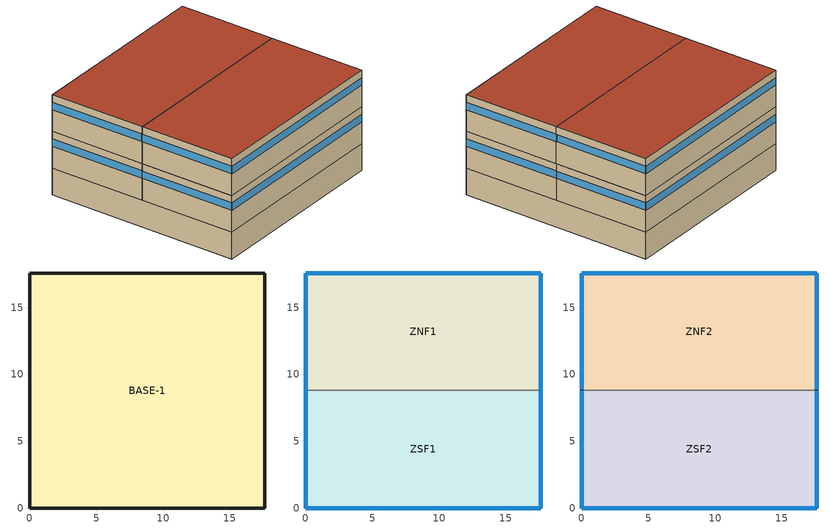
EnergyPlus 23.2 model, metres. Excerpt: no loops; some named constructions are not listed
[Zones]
BASE-1
 floor ground (SLABL): 0,17.59 17.59,17.59 17.59,0 0,0 z-2.44
 wall ground (UNDRWALL): 0,0 17.59,0 17.59,17.59 0,17.59 0,0 z-2.44:0
ZSF1
 floor to BASE-1 (FLOORR): 0,8.79 17.59,8.79 17.59,0 0,0 z0
 wall outside (WALLR): 0,8.79 0,0 17.59,0 17.59,8.79 z0:3.35
 window (CFS_Glz_2046): 17.59,0.01 17.59,8.79 / 0.01,0 17.58,0 / 0,8.79 0,0.01 z2.01:2.67
ZNF1
 floor to BASE-1 (FLOORR): 0,17.59 17.59,17.59 17.59,8.79 0,8.79 z0
 wall outside (WALLR): 17.59,8.79 17.59,17.59 0,17.59 0,8.79 z0:3.35
 wall to ZSF1 (INTWALL-1): 0,8.79 17.59,8.79 z0:3.35
 window (CFS_Glz_2046): 17.59,8.8 17.59,17.58 / 17.58,17.59 0.01,17.59 / 0,17.58 0,8.8 z2.01:2.67
ZNF2
 floor to ZNF1 (FLOORR): 0,17.59 17.59,17.59 17.59,8.79 0,8.79 z3.35
 wall outside (WALLR): 17.59,8.79 17.59,17.59 0,17.59 0,8.79 z3.35:6.71
 wall to ZSF2 (INTWALL-1): 0,8.79 17.59,8.79 z3.35:6.71
 window (CFS_Glz_2035): 17.59,8.9 17.59,17.58 / 17.58,17.59 0.01,17.59 / 0,17.58 0,8.9 z5.36:6.03
 roof outside (ROOFR): 0,8.79 17.59,8.79 17.59,17.59 0,17.59 z6.71
ZSF2
 floor to ZSF1 (FLOORR): 0,8.79 17.59,8.79 17.59,0 0,0 z3.35
 wall outside (WALLR): 0,8.79 0,0 17.59,0 17.59,8.79 z3.35:6.71
 window (CFS_Glz_2035): 17.59,0.01 17.59,8.79 / 0.01,0 17.58,0 / 0,8.79 0,0.01 z5.36:6.03
 roof outside (ROOFR): 0,0 17.59,0 17.59,8.79 0,8.79 z6.71
[Matrix:TwoDimension]
CFS_Glz_2046_Tfvis: Number of columns=41; Number of rows=41; Value 1=6.61843; Value 2=0.00775; Value 3=0.00776; Value 4=0.00775; Value 5=0.00776; Value 6=0.00775; Value 7=0.00776; Value 8=0.00775; Value 9=0.00776; Value 10=0.00938; Value 11=0.00948; Value 12=0.0095; Value 13=0.00938; Value 14=0.0095; Value 15=0.00948; Value 16=0.00938; Value 17=0.00948; Value 18=0.0095; Value 19=0.00938; Value 20=0.0095; Value 21=0.00948; Value 22=0.01724; Value 23=0.01832; Value 24=0.01898; Value 25=0.01724; Value 26=0.01898; Value 27=0.01832; Value 28=0.01724; Value 29=0.01832; Value 30=0.01898; Value 31=0.01724; Value 32=0.01898; Value 33=0.01832; Value 34=0.01803; Value 35=0.01592; Value 36=0.01803; Value 37=0.01592; Value 38=0.01803; Value 39=0.01592; Value 40=0.01803; Value 41=0.01592; Value 42=0.00753; Value 43=7.03047; Value 44=0.00771; Value 45=0.00771; Value 46=0.00771; Value 47=0.00771; Value 48=0.00771; Value 49=0.00771; Value 50=0.00771; Value 51=0.00933; Value 52=0.00943; Value 53=0.00945; Value 54=0.00933; Value 55=0.00945; Value 56=0.00943; Value 57=0.00933; Value 58=0.00943; Value 59=0.00945; Value 60=0.00933; Value 61=0.00945; Value 62=0.00943; Value 63=0.0172; Value 64=0.01827; Value 65=0.01893; Value 66=0.0172; Value 67=0.01893; Value 68=0.01827; Value 69=0.0172; Value 70=0.01827; Value 71=0.01893; Value 72=0.0172; Value 73=0.01893; Value 74=0.01827; Value 75=0.01799; Value 76=0.01588; Value 77=0.01799; Value 78=0.01588; Value 79=0.01799; Value 80=0.01588; Value 81=0.01799; Value 82=0.01588; Value 83=0.00753; Value 84=0.0077; Value 85=7.02964; Value 86=0.0077; Value 87=0.00771; Value 88=0.0077; Value 89=0.00771; Value 90=0.0077; Value 91=0.00771; Value 92=0.00933; Value 93=0.00943; Value 94=0.00945; Value 95=0.00933; Value 96=0.00945; Value 97=0.00943; Value 98=0.00933; Value 99=0.00943; Value 100=0.00945; Value 101=0.00933; Value 102=0.00945; Value 103=0.00943; Value 104=0.01719; Value 105=0.01827; Value 106=0.01893; Value 107=0.01719; Value 108=0.01893; Value 109=0.01827; Value 110=0.01719; Value 111=0.01827; Value 112=0.01893; Value 113=0.01719; Value 114=0.01893; Value 115=0.01827; Value 116=0.01799; Value 117=0.01588; Value 118=0.01799; Value 119=0.01588; Value 120=0.01799; Value 121=0.01588; Value 122=0.01799; Value 123=0.01588; Value 124=0.00753; Value 125=0.00771; Value 126=0.00771; Value 127=7.03047; Value 128=0.00771; Value 129=0.00771; Value 130=0.00771; Value 131=0.00771; Value 132=0.00771; Value 133=0.00933; Value 134=0.00943; Value 135=0.00945; Value 136=0.00933; Value 137=0.00945; Value 138=0.00943; Value 139=0.00933; Value 140=0.00943; Value 141=0.00945; Value 142=0.00933; Value 143=0.00945; Value 144=0.00943; Value 145=0.0172; Value 146=0.01827; Value 147=0.01893; Value 148=0.0172; Value 149=0.01893; Value 150=0.01827; Value 151=0.0172; Value 152=0.01827; Value 153=0.01893; Value 154=0.0172; Value 155=0.01893; Value 156=0.01827; Value 157=0.01799; Value 158=0.01588; Value 159=0.01799; Value 160=0.01588; Value 161=0.01799; Value 162=0.01588; Value 163=0.01799; Value 164=0.01588; Value 165=0.00753; Value 166=0.0077; Value 167=0.00771; Value 168=0.0077; Value 169=7.02964; Value 170=0.0077; Value 171=0.00771; Value 172=0.0077; Value 173=0.00771; Value 174=0.00933; Value 175=0.00943; Value 176=0.00945; Value 177=0.00933; Value 178=0.00945; Value 179=0.00943; Value 180=0.00933; Value 181=0.00943; Value 182=0.00945; Value 183=0.00933; Value 184=0.00945; Value 185=0.00943; Value 186=0.01719; Value 187=0.01827; Value 188=0.01893; Value 189=0.01719; Value 190=0.01893; Value 191=0.01827; Value 192=0.01719; Value 193=0.01827; Value 194=0.01893; Value 195=0.01719; Value 196=0.01893; Value 197=0.01827; Value 198=0.01799; Value 199=0.01588; Value 200=0.01799; Value 201=0.01588; Value 202=0.01799; Value 203=0.01588; Value 204=0.01799; Value 205=0.01588; Value 206=0.00753; Value 207=0.00771; Value 208=0.00771; Value 209=0.00771; Value 210=0.00771; Value 211=7.03047; Value 212=0.00771; Value 213=0.00771; Value 214=0.00771; Value 215=0.00933; Value 216=0.00943; Value 217=0.00945; Value 218=0.00933; Value 219=0.00945; Value 220=0.00943; Value 221=0.00933; Value 222=0.00943; Value 223=0.00945; Value 224=0.00933; Value 225=0.00945; Value 226=0.00943; Value 227=0.0172; Value 228=0.01827; Value 229=0.01893; Value 230=0.0172; Value 231=0.01893; Value 232=0.01827; Value 233=0.0172; Value 234=0.01827; Value 235=0.01893; Value 236=0.0172; Value 237=0.01893; Value 238=0.01827; Value 239=0.01799; Value 240=0.01588; Value 241=0.01799; Value 242=0.01588; Value 243=0.01799; Value 244=0.01588; Value 245=0.01799; Value 246=0.01588; Value 247=0.00753; Value 248=0.0077; Value 249=0.00771; Value 250=0.0077; Value 251=0.00771; Value 252=0.0077; Value 253=7.02964; Value 254=0.0077; Value 255=0.00771; Value 256=0.00933; Value 257=0.00943; Value 258=0.00945; Value 259=0.00933; Value 260=0.00945; Value 261=0.00943; Value 262=0.00933; Value 263=0.00943; Value 264=0.00945; Value 265=0.00933; Value 266=0.00945; Value 267=0.00943; Value 268=0.01719; Value 269=0.01827; Value 270=0.01893; Value 271=0.01719; Value 272=0.01893; Value 273=0.01827; Value 274=0.01719; Value 275=0.01827; Value 276=0.01893; Value 277=0.01719; Value 278=0.01893; Value 279=0.01827; Value 280=0.01799; Value 281=0.01588; Value 282=0.01799; Value 283=0.01588; Value 284=0.01799; Value 285=0.01588; Value 286=0.01799; Value 287=0.01588; Value 288=0.00753; Value 289=0.00771; Value 290=0.00771; Value 291=0.00771; Value 292=0.00771; Value 293=0.00771; Value 294=0.00771; Value 295=7.03047; Value 296=0.00771; Value 297=0.00933; Value 298=0.00943; Value 299=0.00945; Value 300=0.00933; Value 301=0.00945; Value 302=0.00943; Value 303=0.00933; Value 304=0.00943; Value 305=0.00945; Value 306=0.00933; Value 307=0.00945; Value 308=0.00943; Value 309=0.0172; Value 310=0.01827; Value 311=0.01893; Value 312=0.0172; Value 313=0.01893; Value 314=0.01827; Value 315=0.0172; Value 316=0.01827; Value 317=0.01893; Value 318=0.0172; Value 319=0.01893; Value 320=0.01827; Value 321=0.01799; Value 322=0.01588; Value 323=0.01799; Value 324=0.01588; Value 325=0.01799; Value 326=0.01588; Value 327=0.01799; Value 328=0.01588; Value 329=0.00753; Value 330=0.0077; Value 331=0.00771; Value 332=0.0077; Value 333=0.00771; Value 334=0.0077; Value 335=0.00771; Value 336=0.0077; Value 337=7.02964; Value 338=0.00933; Value 339=0.00943; Value 340=0.00945; Value 341=0.00933; Value 342=0.00945; Value 343=0.00943; Value 344=0.00933; Value 345=0.00943; Value 346=0.00945; Value 347=0.00933; Value 348=0.00945; Value 349=0.00943; Value 350=0.01719; Value 351=0.01827; Value 352=0.01893; Value 353=0.01719; Value 354=0.01893; Value 355=0.01827; Value 356=0.01719; Value 357=0.01827; Value 358=0.01893; Value 359=0.01719; Value 360=0.01893; Value 361=0.01827; Value 362=0.01799; Value 363=0.01588; Value 364=0.01799; Value 365=0.01588; Value 366=0.01799; Value 367=0.01588; Value 368=0.01799; Value 369=0.01588; Value 370=0.00754; Value 371=0.00772; Value 372=0.00772; Value 373=0.00772; Value 374=0.00772; Value 375=0.00772; Value 376=0.00772; Value 377=0.00772; Value 378=0.00772; Value 379=6.13375; Value 380=0.00944; Value 381=0.00946; Value 382=0.00934; Value 383=0.00946; Value 384=0.00944; Value 385=0.00934; Value 386=0.00944; Value 387=0.00946; Value 388=0.00934; Value 389=0.00946; Value 390=0.00944; Value 391=0.01721; Value 392=0.01829; Value 393=0.01895; Value 394=0.01721; Value 395=0.01895; Value 396=0.01829; Value 397=0.01721; Value 398=0.01829; Value 399=0.01895; Value 400=0.01721; Value 401=0.01895; Value 402=0.01829; Value 403=0.018; Value 404=0.01589; Value 405=0.018; Value 406=0.01589; Value 407=0.018; Value 408=0.01589; Value 409=0.018; Value 410=0.01589; Value 411=0.00753; Value 412=0.00771; Value 413=0.00771; Value 414=0.00771; Value 415=0.00771; Value 416=0.00771; Value 417=0.00771; Value 418=0.00771; Value 419=0.00771; Value 420=0.00934; Value 421=6.1235; Value 422=0.00945; Value 423=0.00934; Value 424=0.00945; Value 425=0.00943; Value 426=0.00934; Value 427=0.00943; Value 428=0.00945; Value 429=0.00934; Value 430=0.00945; Value 431=0.00943; Value 432=0.0172; Value 433=0.01828; Value 434=0.01894; Value 435=0.0172; Value 436=0.01894; Value 437=0.01828; Value 438=0.0172; Value 439=0.01828; Value 440=0.01894; Value 441=0.0172; Value 442=0.01894; Value 443=0.01828; Value 444=0.018; Value 445=0.01589; Value 446=0.018; Value 447=0.01589; Value 448=0.018; Value 449=0.01589; Value 450=0.018; Value 451=0.01589; Value 452=0.00753; Value 453=0.00771; Value 454=0.00771; Value 455=0.00771; Value 456=0.00771; Value 457=0.00771; Value 458=0.00771; Value 459=0.00771; Value 460=0.00771; Value 461=0.00934; Value 462=0.00943; Value 463=6.12352; Value 464=0.00934; Value 465=0.00945; Value 466=0.00943; Value 467=0.00934; Value 468=0.00943; Value 469=0.00945; Value 470=0.00934; Value 471=0.00945; Value 472=0.00943; Value 473=0.0172; Value 474=0.01828; Value 475=0.01894; Value 476=0.0172; Value 477=0.01894; Value 478=0.01828; Value 479=0.0172; Value 480=0.01828; Value 481=0.01894; Value 482=0.0172; Value 483=0.01894; Value 484=0.01828; Value 485=0.018; Value 486=0.01589; Value 487=0.018; Value 488=0.01589; Value 489=0.018; Value 490=0.01589; Value 491=0.018; Value 492=0.01589; Value 493=0.00754; Value 494=0.00772; Value 495=0.00772; Value 496=0.00772; Value 497=0.00772; Value 498=0.00772; Value 499=0.00772; Value 500=0.00772; Value 501=0.00772; Value 502=0.00934; Value 503=0.00944; Value 504=0.00946; Value 505=6.13375; Value 506=0.00946; Value 507=0.00944; Value 508=0.00934; Value 509=0.00944; Value 510=0.00946; Value 511=0.00934; Value 512=0.00946; Value 513=0.00944; Value 514=0.01721; Value 515=0.01829; Value 516=0.01895; Value 517=0.01721; Value 518=0.01895; Value 519=0.01829; Value 520=0.01721; Value 521=0.01829; Value 522=0.01895; Value 523=0.01721; Value 524=0.01895; Value 525=0.01829; Value 526=0.018; Value 527=0.01589; Value 528=0.018; Value 529=0.01589; Value 530=0.018; Value 531=0.01589; Value 532=0.018; Value 533=0.01589; Value 534=0.00753; Value 535=0.00771; Value 536=0.00771; Value 537=0.00771; Value 538=0.00771; Value 539=0.00771; Value 540=0.00771; Value 541=0.00771; Value 542=0.00771; Value 543=0.00934; Value 544=0.00943; Value 545=0.00945; Value 546=0.00934; Value 547=6.12352; Value 548=0.00943; Value 549=0.00934; Value 550=0.00943; Value 551=0.00945; Value 552=0.00934; Value 553=0.00945; Value 554=0.00943; Value 555=0.0172; Value 556=0.01828; Value 557=0.01894; Value 558=0.0172; Value 559=0.01894; Value 560=0.01828; Value 561=0.0172; Value 562=0.01828; Value 563=0.01894; Value 564=0.0172; Value 565=0.01894; Value 566=0.01828; Value 567=0.018; Value 568=0.01589; Value 569=0.018; Value 570=0.01589; Value 571=0.018; Value 572=0.01589; Value 573=0.018; Value 574=0.01589; Value 575=0.00753; Value 576=0.00771; Value 577=0.00771; Value 578=0.00771; Value 579=0.00771; Value 580=0.00771; Value 581=0.00771; Value 582=0.00771; Value 583=0.00771; Value 584=0.00934; Value 585=0.00943; Value 586=0.00945; Value 587=0.00934; Value 588=0.00945; Value 589=6.1235; Value 590=0.00934; Value 591=0.00943; Value 592=0.00945; Value 593=0.00934; Value 594=0.00945; Value 595=0.00943; Value 596=0.0172; Value 597=0.01828; Value 598=0.01894; Value 599=0.0172; Value 600=0.01894; Value 601=0.01828; Value 602=0.0172; Value 603=0.01828; Value 604=0.01894; Value 605=0.0172; Value 606=0.01894; Value 607=0.01828; Value 608=0.018; Value 609=0.01589; Value 610=0.018; Value 611=0.01589; Value 612=0.018; Value 613=0.01589; Value 614=0.018; Value 615=0.01589; Value 616=0.00754; Value 617=0.00772; Value 618=0.00772; Value 619=0.00772; Value 620=0.00772; Value 621=0.00772; Value 622=0.00772; Value 623=0.00772; Value 624=0.00772; Value 625=0.00934; Value 626=0.00944; Value 627=0.00946; Value 628=0.00934; Value 629=0.00946; Value 630=0.00944; Value 631=6.13375; Value 632=0.00944; Value 633=0.00946; Value 634=0.00934; Value 635=0.00946; Value 636=0.00944; Value 637=0.01721; Value 638=0.01829; Value 639=0.01895; Value 640=0.01721; Value 641=0.01895; Value 642=0.01829; Value 643=0.01721; Value 644=0.01829; Value 645=0.01895; Value 646=0.01721; Value 647=0.01895; Value 648=0.01829; Value 649=0.018; Value 650=0.01589; Value 651=0.018; Value 652=0.01589; Value 653=0.018; Value 654=0.01589; Value 655=0.018; Value 656=0.01589; Value 657=0.00753; Value 658=0.00771; Value 659=0.00771; Value 660=0.00771; Value 661=0.00771; Value 662=0.00771; Value 663=0.00771; Value 664=0.00771; Value 665=0.00771; Value 666=0.00934; Value 667=0.00943; Value 668=0.00945; Value 669=0.00934; Value 670=0.00945; Value 671=0.00943; Value 672=0.00934; Value 673=6.1235; Value 674=0.00945; Value 675=0.00934; Value 676=0.00945; Value 677=0.00943; Value 678=0.0172; Value 679=0.01828; Value 680=0.01894; Value 681=0.0172; Value 682=0.01894; Value 683=0.01828; Value 684=0.0172; Value 685=0.01828; Value 686=0.01894; Value 687=0.0172; Value 688=0.01894; Value 689=0.01828; Value 690=0.018; Value 691=0.01589; Value 692=0.018; Value 693=0.01589; Value 694=0.018; Value 695=0.01589; Value 696=0.018; Value 697=0.01589; Value 698=0.00753; Value 699=0.00771; Value 700=0.00771; Value 701=0.00771; Value 702=0.00771; Value 703=0.00771; Value 704=0.00771; Value 705=0.00771; Value 706=0.00771; Value 707=0.00934; Value 708=0.00943; Value 709=0.00945; Value 710=0.00934; Value 711=0.00945; Value 712=0.00943; Value 713=0.00934; Value 714=0.00943; Value 715=6.12352; Value 716=0.00934; Value 717=0.00945; Value 718=0.00943; Value 719=0.0172; Value 720=0.01828; Value 721=0.01894; Value 722=0.0172; Value 723=0.01894; Value 724=0.01828; Value 725=0.0172; Value 726=0.01828; Value 727=0.01894; Value 728=0.0172; Value 729=0.01894; Value 730=0.01828; Value 731=0.018; Value 732=0.01589; Value 733=0.018; Value 734=0.01589; Value 735=0.018; Value 736=0.01589; Value 737=0.018; Value 738=0.01589; Value 739=0.00754; Value 740=0.00772; Value 741=0.00772; Value 742=0.00772; Value 743=0.00772; Value 744=0.00772; Value 745=0.00772; Value 746=0.00772; Value 747=0.00772; Value 748=0.00934; Value 749=0.00944; Value 750=0.00946; Value 751=0.00934; Value 752=0.00946; Value 753=0.00944; Value 754=0.00934; Value 755=0.00944; Value 756=0.00946; Value 757=6.13375; Value 758=0.00946; Value 759=0.00944; Value 760=0.01721; Value 761=0.01829; Value 762=0.01895; Value 763=0.01721; Value 764=0.01895; Value 765=0.01829; Value 766=0.01721; Value 767=0.01829; Value 768=0.01895; Value 769=0.01721; Value 770=0.01895; Value 771=0.01829; Value 772=0.018; Value 773=0.01589; Value 774=0.018; Value 775=0.01589; Value 776=0.018; Value 777=0.01589; Value 778=0.018; Value 779=0.01589; Value 780=0.00753; Value 781=0.00771; Value 782=0.00771; Value 783=0.00771; Value 784=0.00771; Value 785=0.00771; Value 786=0.00771; Value 787=0.00771; Value 788=0.00771; Value 789=0.00934; Value 790=0.00943; Value 791=0.00945; Value 792=0.00934; Value 793=0.00945; Value 794=0.00943; Value 795=0.00934; Value 796=0.00943; Value 797=0.00945; Value 798=0.00934; Value 799=6.12352; Value 800=0.00943; Value 801=0.0172; Value 802=0.01828; Value 803=0.01894; Value 804=0.0172; Value 805=0.01894; Value 806=0.01828; Value 807=0.0172; Value 808=0.01828; Value 809=0.01894; Value 810=0.0172; Value 811=0.01894; Value 812=0.01828; Value 813=0.018; Value 814=0.01589; Value 815=0.018; Value 816=0.01589; Value 817=0.018; Value 818=0.01589; Value 819=0.018; Value 820=0.01589; Value 821=0.00753; Value 822=0.00771; Value 823=0.00771; Value 824=0.00771; Value 825=0.00771; Value 826=0.00771; Value 827=0.00771; Value 828=0.00771; Value 829=0.00771; Value 830=0.00934; Value 831=0.00943; Value 832=0.00945; Value 833=0.00934; Value 834=0.00945; Value 835=0.00943; Value 836=0.00934; Value 837=0.00943; Value 838=0.00945; Value 839=0.00934; Value 840=0.00945; Value 841=6.1235; Value 842=0.0172; Value 843=0.01828; Value 844=0.01894; Value 845=0.0172; Value 846=0.01894; Value 847=0.01828; Value 848=0.0172; Value 849=0.01828; Value 850=0.01894; Value 851=0.0172; Value 852=0.01894; Value 853=0.01828; Value 854=0.018; Value 855=0.01589; Value 856=0.018; Value 857=0.01589; Value 858=0.018; Value 859=0.01589; Value 860=0.018; Value 861=0.01589; Value 862=0.00831; Value 863=0.0085; Value 864=0.0085; Value 865=0.0085; Value 866=0.0085; Value 867=0.0085; Value 868=0.0085; Value 869=0.0085; Value 870=0.0085; Value 871=0.01015; Value 872=0.01025; Value 873=0.01027; Value 874=0.01015; Value 875=0.01027; Value 876=0.01025; Value 877=0.01015; Value 878=0.01025; Value 879=0.01027; Value 880=0.01015; Value 881=0.01027; Value 882=0.01025; Value 883=4.99373; Value 884=0.01902; Value 885=0.01967; Value 886=0.01795; Value 887=0.01967; Value 888=0.01902; Value 889=0.01795; Value 890=0.01902; Value 891=0.01967; Value 892=0.01795; Value 893=0.01967; Value 894=0.01902; Value 895=0.01866; Value 896=0.01657; Value 897=0.01866; Value 898=0.01657; Value 899=0.01866; Value 900=0.01657; Value 901=0.01866; Value 902=0.01657; Value 903=0.00825; Value 904=0.00844; Value 905=0.00844; Value 906=0.00844; Value 907=0.00844; Value 908=0.00844; Value 909=0.00844; Value 910=0.00844; Value 911=0.00844; Value 912=0.01009; Value 913=0.01019; Value 914=0.01021; Value 915=0.01009; Value 916=0.01021; Value 917=0.01019; Value 918=0.01009; Value 919=0.01019; Value 920=0.01021; Value 921=0.01009; Value 922=0.01021; Value 923=0.01019; Value 924=0.01789; Value 925=4.9369; Value 926=0.01961; Value 927=0.01789; Value 928=0.01961; Value 929=0.01896; Value 930=0.01789; Value 931=0.01896; Value 932=0.01961; Value 933=0.01789; Value 934=0.01961; Value 935=0.01896; Value 936=0.01861; Value 937=0.01651; Value 938=0.01861; Value 939=0.01651; Value 940=0.01861; Value 941=0.01651; Value 942=0.01861; Value 943=0.01651; Value 944=0.00825; Value 945=0.00844; Value 946=0.00844; Value 947=0.00844; Value 948=0.00844; Value 949=0.00844; Value 950=0.00844; Value 951=0.00844; Value 952=0.00844; Value 953=0.01009; Value 954=0.01019; Value 955=0.01021; Value 956=0.01009; Value 957=0.01021; Value 958=0.01019; Value 959=0.01009; Value 960=0.01019; Value 961=0.01021; Value 962=0.01009; Value 963=0.01021; Value 964=0.01019; Value 965=0.01789; Value 966=0.01896; Value 967=4.93754; Value 968=0.01789; Value 969=0.01961; Value 970=0.01896; Value 971=0.01789; Value 972=0.01896; Value 973=0.01961; Value 974=0.01789; Value 975=0.01961; Value 976=0.01896; Value 977=0.01861; Value 978=0.01651; Value 979=0.01861; Value 980=0.01651; Value 981=0.01861; Value 982=0.01651; Value 983=0.01861; Value 984=0.01651; Value 985=0.00831; Value 986=0.0085; Value 987=0.0085; Value 988=0.0085; Value 989=0.0085; Value 990=0.0085; Value 991=0.0085; Value 992=0.0085; Value 993=0.0085; Value 994=0.01015; Value 995=0.01025; Value 996=0.01027; Value 997=0.01015; Value 998=0.01027; Value 999=0.01025; Value 1000=0.01015; Value 1001=0.01025; Value 1002=0.01027; Value 1003=0.01015; Value 1004=0.01027; Value 1005=0.01025; Value 1006=0.01795; Value 1007=0.01902; Value 1008=0.01967; Value 1009=4.99373; Value 1010=0.01967; Value 1011=0.01902; Value 1012=0.01795; Value 1013=0.01902; Value 1014=0.01967; Value 1015=0.01795; Value 1016=0.01967; Value 1017=0.01902; Value 1018=0.01866; Value 1019=0.01657; Value 1020=0.01866; Value 1021=0.01657; Value 1022=0.01866; Value 1023=0.01657; Value 1024=0.01866; Value 1025=0.01657; Value 1026=0.00825; Value 1027=0.00844; Value 1028=0.00844; Value 1029=0.00844; Value 1030=0.00844; Value 1031=0.00844; Value 1032=0.00844; Value 1033=0.00844; Value 1034=0.00844; Value 1035=0.01009; Value 1036=0.01019; Value 1037=0.01021; Value 1038=0.01009; Value 1039=0.01021; Value 1040=0.01019; Value 1041=0.01009; Value 1042=0.01019; Value 1043=0.01021; Value 1044=0.01009; Value 1045=0.01021; Value 1046=0.01019; Value 1047=0.01789; Value 1048=0.01896; Value 1049=0.01961; Value 1050=0.01789; Value 1051=4.93754; Value 1052=0.01896; Value 1053=0.01789; Value 1054=0.01896; Value 1055=0.01961; Value 1056=0.01789; Value 1057=0.01961; Value 1058=0.01896; Value 1059=0.01861; Value 1060=0.01651; Value 1061=0.01861; Value 1062=0.01651; Value 1063=0.01861; Value 1064=0.01651; Value 1065=0.01861; Value 1066=0.01651; Value 1067=0.00825; Value 1068=0.00844; Value 1069=0.00844; Value 1070=0.00844; Value 1071=0.00844; Value 1072=0.00844; Value 1073=0.00844; Value 1074=0.00844; Value 1075=0.00844; Value 1076=0.01009; Value 1077=0.01019; Value 1078=0.01021; Value 1079=0.01009; Value 1080=0.01021; Value 1081=0.01019; Value 1082=0.01009; Value 1083=0.01019; Value 1084=0.01021; Value 1085=0.01009; Value 1086=0.01021; Value 1087=0.01019; Value 1088=0.01789; Value 1089=0.01896; Value 1090=0.01961; Value 1091=0.01789; Value 1092=0.01961; Value 1093=4.9369; Value 1094=0.01789; Value 1095=0.01896; Value 1096=0.01961; Value 1097=0.01789; Value 1098=0.01961; Value 1099=0.01896; Value 1100=0.01861; Value 1101=0.01651; Value 1102=0.01861; Value 1103=0.01651; Value 1104=0.01861; Value 1105=0.01651; Value 1106=0.01861; Value 1107=0.01651; Value 1108=0.00831; Value 1109=0.0085; Value 1110=0.0085; Value 1111=0.0085; Value 1112=0.0085; Value 1113=0.0085; Value 1114=0.0085; Value 1115=0.0085; Value 1116=0.0085; Value 1117=0.01015; Value 1118=0.01025; Value 1119=0.01027; Value 1120=0.01015; Value 1121=0.01027; Value 1122=0.01025; Value 1123=0.01015; Value 1124=0.01025; Value 1125=0.01027; Value 1126=0.01015; Value 1127=0.01027; Value 1128=0.01025; Value 1129=0.01795; Value 1130=0.01902; Value 1131=0.01967; Value 1132=0.01795; Value 1133=0.01967; Value 1134=0.01902; Value 1135=4.99373; Value 1136=0.01902; Value 1137=0.01967; Value 1138=0.01795; Value 1139=0.01967; Value 1140=0.01902; Value 1141=0.01866; Value 1142=0.01657; Value 1143=0.01866; Value 1144=0.01657; Value 1145=0.01866; Value 1146=0.01657; Value 1147=0.01866; Value 1148=0.01657; Value 1149=0.00825; Value 1150=0.00844; Value 1151=0.00844; Value 1152=0.00844; Value 1153=0.00844; Value 1154=0.00844; Value 1155=0.00844; Value 1156=0.00844; Value 1157=0.00844; Value 1158=0.01009; Value 1159=0.01019; Value 1160=0.01021; Value 1161=0.01009; Value 1162=0.01021; Value 1163=0.01019; Value 1164=0.01009; Value 1165=0.01019; Value 1166=0.01021; Value 1167=0.01009; Value 1168=0.01021; Value 1169=0.01019; Value 1170=0.01789; Value 1171=0.01896; Value 1172=0.01961; Value 1173=0.01789; Value 1174=0.01961; Value 1175=0.01896; Value 1176=0.01789; Value 1177=4.9369; Value 1178=0.01961; Value 1179=0.01789; Value 1180=0.01961; Value 1181=0.01896; Value 1182=0.01861; Value 1183=0.01651; Value 1184=0.01861; Value 1185=0.01651; Value 1186=0.01861; Value 1187=0.01651; Value 1188=0.01861; Value 1189=0.01651; Value 1190=0.00825; Value 1191=0.00844; Value 1192=0.00844; Value 1193=0.00844; Value 1194=0.00844; Value 1195=0.00844; Value 1196=0.00844; Value 1197=0.00844; Value 1198=0.00844; Value 1199=0.01009; Value 1200=0.01019; Value 1201=0.01021; Value 1202=0.01009; Value 1203=0.01021; Value 1204=0.01019; Value 1205=0.01009; Value 1206=0.01019; Value 1207=0.01021; Value 1208=0.01009; Value 1209=0.01021; Value 1210=0.01019; Value 1211=0.01789; Value 1212=0.01896; Value 1213=0.01961; Value 1214=0.01789; Value 1215=0.01961; Value 1216=0.01896; Value 1217=0.01789; Value 1218=0.01896; Value 1219=4.93754; Value 1220=0.01789; Value 1221=0.01961; Value 1222=0.01896; Value 1223=0.01861; Value 1224=0.01651; Value 1225=0.01861; Value 1226=0.01651; Value 1227=0.01861; Value 1228=0.01651; Value 1229=0.01861; Value 1230=0.01651; Value 1231=0.00831; Value 1232=0.0085; Value 1233=0.0085; Value 1234=0.0085; Value 1235=0.0085; Value 1236=0.0085; Value 1237=0.0085; Value 1238=0.0085; Value 1239=0.0085; Value 1240=0.01015; Value 1241=0.01025; Value 1242=0.01027; Value 1243=0.01015; Value 1244=0.01027; Value 1245=0.01025; Value 1246=0.01015; Value 1247=0.01025; Value 1248=0.01027; Value 1249=0.01015; Value 1250=0.01027; Value 1251=0.01025; Value 1252=0.01795; Value 1253=0.01902; Value 1254=0.01967; Value 1255=0.01795; Value 1256=0.01967; Value 1257=0.01902; Value 1258=0.01795; Value 1259=0.01902; Value 1260=0.01967; Value 1261=4.99373; Value 1262=0.01967; Value 1263=0.01902; Value 1264=0.01866; Value 1265=0.01657; Value 1266=0.01866; Value 1267=0.01657; Value 1268=0.01866; Value 1269=0.01657; Value 1270=0.01866; Value 1271=0.01657; Value 1272=0.00825; Value 1273=0.00844; Value 1274=0.00844; Value 1275=0.00844; Value 1276=0.00844; Value 1277=0.00844; Value 1278=0.00844; Value 1279=0.00844; Value 1280=0.00844; Value 1281=0.01009; Value 1282=0.01019; Value 1283=0.01021; Value 1284=0.01009; Value 1285=0.01021; Value 1286=0.01019; Value 1287=0.01009; Value 1288=0.01019; Value 1289=0.01021; Value 1290=0.01009; Value 1291=0.01021; Value 1292=0.01019; Value 1293=0.01789; Value 1294=0.01896; Value 1295=0.01961; Value 1296=0.01789; Value 1297=0.01961; Value 1298=0.01896; Value 1299=0.01789; Value 1300=0.01896; Value 1301=0.01961; Value 1302=0.01789; Value 1303=4.93754; Value 1304=0.01896; Value 1305=0.01861; Value 1306=0.01651; Value 1307=0.01861; Value 1308=0.01651; Value 1309=0.01861; Value 1310=0.01651; Value 1311=0.01861; Value 1312=0.01651; Value 1313=0.00825; Value 1314=0.00844; Value 1315=0.00844; Value 1316=0.00844; Value 1317=0.00844; Value 1318=0.00844; Value 1319=0.00844; Value 1320=0.00844; Value 1321=0.00844; Value 1322=0.01009; Value 1323=0.01019; Value 1324=0.01021; Value 1325=0.01009; Value 1326=0.01021; Value 1327=0.01019; Value 1328=0.01009; Value 1329=0.01019; Value 1330=0.01021; Value 1331=0.01009; Value 1332=0.01021; Value 1333=0.01019; Value 1334=0.01789; Value 1335=0.01896; Value 1336=0.01961; Value 1337=0.01789; Value 1338=0.01961; Value 1339=0.01896; Value 1340=0.01789; Value 1341=0.01896; Value 1342=0.01961; Value 1343=0.01789; Value 1344=0.01961; Value 1345=4.9369; Value 1346=0.01861; Value 1347=0.01651; Value 1348=0.01861; Value 1349=0.01651; Value 1350=0.01861; Value 1351=0.01651; Value 1352=0.01861; Value 1353=0.01651; Value 1354=0.00647; Value 1355=0.00662; Value 1356=0.00662; Value 1357=0.00662; Value 1358=0.00662; Value 1359=0.00662; Value 1360=0.00662; Value 1361=0.00662; Value 1362=0.00662; Value 1363=0.00821; Value 1364=0.00831; Value 1365=0.00833; Value 1366=0.00821; Value 1367=0.00833; Value 1368=0.00831; Value 1369=0.00821; Value 1370=0.00831; Value 1371=0.00833; Value 1372=0.00821; Value 1373=0.00833; Value 1374=0.00831; Value 1375=0.01616; Value 1376=0.01725; Value 1377=0.01793; Value 1378=0.01616; Value 1379=0.01793; Value 1380=0.01725; Value 1381=0.01616; Value 1382=0.01725; Value 1383=0.01793; Value 1384=0.01616; Value 1385=0.01793; Value 1386=0.01725; Value 1387=0.58408; Value 1388=0.01495; Value 1389=0.01708; Value 1390=0.01495; Value 1391=0.01708; Value 1392=0.01495; Value 1393=0.01708; Value 1394=0.01495; Value 1395=0.00706; Value 1396=0.00723; Value 1397=0.00723; Value 1398=0.00723; Value 1399=0.00723; Value 1400=0.00723; Value 1401=0.00723; Value 1402=0.00723; Value 1403=0.00723; Value 1404=0.00884; Value 1405=0.00894; Value 1406=0.00896; Value 1407=0.00884; Value 1408=0.00896; Value 1409=0.00894; Value 1410=0.00884; Value 1411=0.00894; Value 1412=0.00896; Value 1413=0.00884; Value 1414=0.00896; Value 1415=0.00894; Value 1416=0.01674; Value 1417=0.01783; Value 1418=0.01849; Value 1419=0.01674; Value 1420=0.01849; Value 1421=0.01783; Value 1422=0.01674; Value 1423=0.01783; Value 1424=0.01849; Value 1425=0.01674; Value 1426=0.01849; Value 1427=0.01783; Value 1428=0.01759; Value 1429=0.68603; Value 1430=0.01759; Value 1431=0.01547; Value 1432=0.01759; Value 1433=0.01547; Value 1434=0.01759; Value 1435=0.01547; Value 1436=0.00647; Value 1437=0.00662; Value 1438=0.00662; Value 1439=0.00662; Value 1440=0.00662; Value 1441=0.00662; Value 1442=0.00662; Value 1443=0.00662; Value 1444=0.00662; Value 1445=0.00821; Value 1446=0.00831; Value 1447=0.00833; Value 1448=0.00821; Value 1449=0.00833; Value 1450=0.00831; Value 1451=0.00821; Value 1452=0.00831; Value 1453=0.00833; Value 1454=0.00821; Value 1455=0.00833; Value 1456=0.00831; Value 1457=0.01616; Value 1458=0.01725; Value 1459=0.01793; Value 1460=0.01616; Value 1461=0.01793; Value 1462=0.01725; Value 1463=0.01616; Value 1464=0.01725; Value 1465=0.01793; Value 1466=0.01616; Value 1467=0.01793; Value 1468=0.01725; Value 1469=0.01708; Value 1470=0.01495; Value 1471=0.58408; Value 1472=0.01495; Value 1473=0.01708; Value 1474=0.01495; Value 1475=0.01708; Value 1476=0.01495; Value 1477=0.00706; Value 1478=0.00723; Value 1479=0.00723; Value 1480=0.00723; Value 1481=0.00723; Value 1482=0.00723; Value 1483=0.00723; Value 1484=0.00723; Value 1485=0.00723; Value 1486=0.00884; Value 1487=0.00894; Value 1488=0.00896; Value 1489=0.00884; Value 1490=0.00896; Value 1491=0.00894; Value 1492=0.00884; Value 1493=0.00894; Value 1494=0.00896; Value 1495=0.00884; Value 1496=0.00896; Value 1497=0.00894; Value 1498=0.01674; Value 1499=0.01783; Value 1500=0.01849; Value 1501=0.01674; Value 1502=0.01849; Value 1503=0.01783; Value 1504=0.01674; Value 1505=0.01783; Value 1506=0.01849; Value 1507=0.01674; Value 1508=0.01849; Value 1509=0.01783; Value 1510=0.01759; Value 1511=0.01547; Value 1512=0.01759; Value 1513=0.68603; Value 1514=0.01759; Value 1515=0.01547; Value 1516=0.01759; Value 1517=0.01547; Value 1518=0.00647; Value 1519=0.00662; Value 1520=0.00662; Value 1521=0.00662; Value 1522=0.00662; Value 1523=0.00662; Value 1524=0.00662; Value 1525=0.00662; Value 1526=0.00662; Value 1527=0.00821; Value 1528=0.00831; Value 1529=0.00833; Value 1530=0.00821; Value 1531=0.00833; Value 1532=0.00831; Value 1533=0.00821; Value 1534=0.00831; Value 1535=0.00833; Value 1536=0.00821; Value 1537=0.00833; Value 1538=0.00831; Value 1539=0.01616; Value 1540=0.01725; Value 1541=0.01793; Value 1542=0.01616; Value 1543=0.01793; Value 1544=0.01725; Value 1545=0.01616; Value 1546=0.01725; Value 1547=0.01793; Value 1548=0.01616; Value 1549=0.01793; Value 1550=0.01725; Value 1551=0.01708; Value 1552=0.01495; Value 1553=0.01708; Value 1554=0.01495; Value 1555=0.58408; Value 1556=0.01495; Value 1557=0.01708; Value 1558=0.01495; Value 1559=0.00706; Value 1560=0.00723; Value 1561=0.00723; Value 1562=0.00723; Value 1563=0.00723; Value 1564=0.00723; Value 1565=0.00723; Value 1566=0.00723; Value 1567=0.00723; Value 1568=0.00884; Value 1569=0.00894; Value 1570=0.00896; Value 1571=0.00884; Value 1572=0.00896; Value 1573=0.00894; Value 1574=0.00884; Value 1575=0.00894; Value 1576=0.00896; Value 1577=0.00884; Value 1578=0.00896; Value 1579=0.00894; Value 1580=0.01674; Value 1581=0.01783; Value 1582=0.01849; Value 1583=0.01674; Value 1584=0.01849; Value 1585=0.01783; Value 1586=0.01674; Value 1587=0.01783; Value 1588=0.01849; Value 1589=0.01674; Value 1590=0.01849; Value 1591=0.01783; Value 1592=0.01759; Value 1593=0.01547; Value 1594=0.01759; Value 1595=0.01547; Value 1596=0.01759; Value 1597=0.68603; Value 1598=0.01759; Value 1599=0.01547; Value 1600=0.00647; Value 1601=0.00662; Value 1602=0.00662; Value 1603=0.00662; Value 1604=0.00662; Value 1605=0.00662; Value 1606=0.00662; Value 1607=0.00662; Value 1608=0.00662; Value 1609=0.00821; Value 1610=0.00831; Value 1611=0.00833; Value 1612=0.00821; Value 1613=0.00833; Value 1614=0.00831; Value 1615=0.00821; Value 1616=0.00831; Value 1617=0.00833; Value 1618=0.00821; Value 1619=0.00833; Value 1620=0.00831; Value 1621=0.01616; Value 1622=0.01725; Value 1623=0.01793; Value 1624=0.01616; Value 1625=0.01793; Value 1626=0.01725; Value 1627=0.01616; Value 1628=0.01725; Value 1629=0.01793; Value 1630=0.01616; Value 1631=0.01793; Value 1632=0.01725; Value 1633=0.01708; Value 1634=0.01495; Value 1635=0.01708; Value 1636=0.01495; Value 1637=0.01708; Value 1638=0.01495; Value 1639=0.58408; Value 1640=0.01495; Value 1641=0.00706; Value 1642=0.00723; Value 1643=0.00723; Value 1644=0.00723; Value 1645=0.00723; Value 1646=0.00723; Value 1647=0.00723; Value 1648=0.00723; Value 1649=0.00723; Value 1650=0.00884; Value 1651=0.00894; Value 1652=0.00896; Value 1653=0.00884; Value 1654=0.00896; Value 1655=0.00894; Value 1656=0.00884; Value 1657=0.00894; Value 1658=0.00896; Value 1659=0.00884; Value 1660=0.00896; Value 1661=0.00894; Value 1662=0.01674; Value 1663=0.01783; Value 1664=0.01849; Value 1665=0.01674; Value 1666=0.01849; Value 1667=0.01783; Value 1668=0.01674; Value 1669=0.01783; Value 1670=0.01849; Value 1671=0.01674; Value 1672=0.01849; Value 1673=0.01783; Value 1674=0.01759; Value 1675=0.01547; Value 1676=0.01759; Value 1677=0.01547; Value 1678=0.01759; Value 1679=0.01547; Value 1680=0.01759; Value 1681=0.68603
